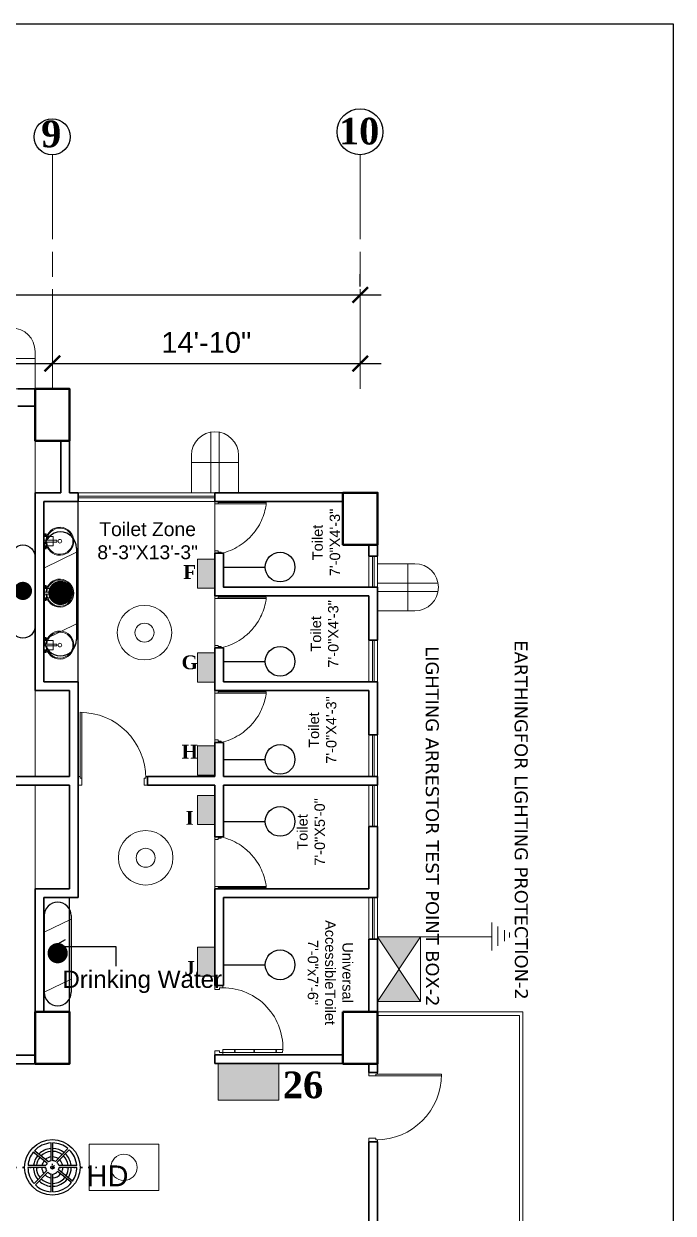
# Model space of a CAD drawing. Header units: inches. Extents: x -12 to 20935469, y -1604 to 24729220.
# Drawn here: x 20825863 to 20826238, y 24663298 to 24663985 of the extents above; entities that cross this region are included whole.
import ezdxf

# ---------------------------------------------------------------- set-up
doc = ezdxf.new("R2010")
doc.units = ezdxf.units.IN
doc.header["$LTSCALE"] = 0.03
doc.header["$MEASUREMENT"] = 0
doc.header["$PDMODE"] = 32
doc.header["$PDSIZE"] = 15
for name, pattern in [('ACAD_ISO02W100', [15, 12, -3]), ('ACAD_ISO08W100', [36, 24, -3, 6, -3]), ('DOT', [0.25, 0, -0.25])]:
    doc.linetypes.add(name, pattern=pattern)
for name, color, linetype, lineweight in [('CL BOX', 90, 'ACAD_ISO02W100', 0), ('column', 1, 'Continuous', 40), ('Dim Line', 252, 'Continuous', 13), ('Dimiention', 75, 'Continuous', 18), ('Door', 7, 'Continuous', 18), ('Glass Line', 252, 'Continuous', 9), ('Grid Line', 252, 'Continuous', 18), ('Hatch', 253, 'Continuous', 15), ('line', 7, 'Continuous', 9), ('Main Wall', 7, 'Continuous', 30), ('STAIR', 46, 'Continuous', 15), ('TOILET FIXTURE', 142, 'Continuous', 5), ('wind.', 150, 'Continuous', 20), ('Window', 162, 'Continuous', 18)]:
    doc.layers.add(name, color=color, linetype=linetype, lineweight=lineweight)
for name, color, linetype in [('H', 154, 'Continuous'), ('heat detactor', 8, 'Continuous'), ('SB TEXT', 215, 'DOT'), ('TEXT', 7, 'Continuous'), ('w', 188, 'DOT')]:
    doc.layers.add(name, color=color, linetype=linetype)
doc.styles.add('2', font='swisscl.ttf')
doc.styles.add('RomanS', font='arial.ttf', dxfattribs={"height": 12})
doc.styles.get("Standard").update_dxf_attribs({"font": 'timesbd.ttf'})
doc.dimstyles.new('Aec_Arch_I', dxfattribs={"dimscale": 96, "dimtxt": 12, "dimasz": 0.09375, "dimexe": 0.125, "dimexo": 0.125, "dimgap": 0.0625, "dimtad": 1, "dimdec": 0, "dimzin": 3, "dimdsep": 46, "dimlunit": 4, "dimtxsty": 'RomanS', "dimblk1": 'ARCHTICK', "dimblk2": 'ARCHTICK', "dimsah": 1, "dimcen": 0.09375, "dimdle": 0.125, "dimadec": 0, "dimazin": 0, "dimtfac": 0.75, "dimtdec": 0, "dimtmove": 2, "dimatfit": 3, "dimldrblk": 'ARCHTICK', "dimfxl": 1, "dimfrac": 1, "dimtolj": 1, "dimtzin": 0, "dimarcsym": 0})

# ---------------------------------------------------------------- blocks, each defined once
blk = doc.blocks.new('sssss-flat-876')
at = {"layer": 'Door', "linetype": 'Continuous', "ltscale": 3}
blk.add_line((3666.52, 84027.2), (3666.52, 84055.74), dxfattribs=at)
at = {"layer": 'Door', "linetype": 'Continuous', "ltscale": 3, "extrusion": (-7.21527e-09, -3.35624e-18, 1), "elevation": 0}
for points in [[(3666.52, 84057.2), (3666.52, 84055.74), (3668.35, 84055.74), (3668.35, 84056.47), (3670.18, 84056.47), (3670.18, 84057.2)], [(3668.35, 84055.74), (3696.16, 84055.74), (3696.16, 84056.47), (3668.35, 84056.47)]]:
    blk.add_lwpolyline(points, close=True, dxfattribs=at)
at = {"layer": 'Door', "linetype": 'Continuous', "ltscale": 3, "flags": 128}
blk.add_lwpolyline([(3670.18, 84027.2, 0.04096), (3675.47, 84028.9, 0.082496), (3684.93, 84034.78, 0.052187), (3689.72, 84039.97, 0.043988), (3692.86, 84045.05, 0.036571), (3694.75, 84049.63, 0.034751), (3695.92, 84054.2, 0.011435), (3696.16, 84055.74)], format="xyb", dxfattribs=at)
at = {"layer": 'Door', "linetype": 'Continuous', "ltscale": 3}
blk.add_lwpolyline([(3666.52, 84027.2), (3666.52, 84028.66), (3668.35, 84028.66), (3668.35, 84027.93), (3670.18, 84027.93), (3670.18, 84027.2)], close=True, dxfattribs=at)
blk = doc.blocks.new('Door_45')
at = {"layer": 'Door'}
for p, q in [((1.5, 4.97), (1.5, 43.97)), ((1.5, 40.03), (2.25, 40.03)), ((2.25, 40.03), (2.25, 39.53)), ((2.25, 39.53), (2.75, 39.53)), ((2.75, 39.53), (2.75, 40.03)), ((2.75, 40.03), (3.5, 40.03)), ((3.5, 44.03), (3.5, 4.97)), ((1.5, 25.77), (2.25, 25.77)), ((2.25, 25.77), (2.25, 25.27)), ((2.25, 25.27), (2.75, 25.27)), ((2.75, 25.77), (3.5, 25.77)), ((2.75, 25.27), (2.75, 25.77)), ((1.5, 12.57), (2.25, 12.57)), ((2.25, 12.57), (2.25, 13.07)), ((2.25, 13.07), (2.75, 13.07)), ((2.75, 13.07), (2.75, 12.57)), ((2.75, 12.57), (3.5, 12.57)), ((0, -0.03), (0, 4.97)), ((0, 4.97), (1.5, 4.97)), ((3.5, 4.97), (1.5, 4.97)), ((1.5, 4.97), (1.5, 2.97)), ((1.5, 2.97), (2.5, 2.97)), ((2.5, 2.97), (2.5, -0.03)), ((42.5, 3), (42.5, -0.03)), ((43.5, 3), (42.5, 3)), ((45, 5), (43.5, 5)), ((43.5, 5), (43.5, 3)), ((45, -0.03), (45, 5)), ((2.5, -0.03), (0, -0.03)), ((42.5, -0.03), (45, -0.03))]:
    blk.add_line(p, q, dxfattribs=at)
blk.add_arc((4.66, 5.26), 38.84, 359.62325, 94.66847, dxfattribs=at)
blk = doc.blocks.new('$D40')
at = {"layer": 'Door'}
for p, q in [((1, 4), (1, 42)), ((2, 0), (2, 41.99)), ((1, 5), (0, 5)), ((2, 0), (0, 0)), ((2, 4), (1, 4)), ((39, 4), (38, 4)), ((38, 4), (38, 0)), ((40, 0), (38, 0)), ((40, 5), (38.99, 5)), ((39, 5), (39, 4))]:
    blk.add_line(p, q, dxfattribs=at)
blk.add_arc((1, 4), 38, 0, 90, dxfattribs=at)
blk = doc.blocks.new('7-flat-72')
at = {"layer": 'Glass Line', "color": 8, "ltscale": 20}
for p, q in [((-64476.55, 376959.41), (-64476.55, 376966.61)), ((-64475.47, 376966.61), (-64476.55, 376966.61)), ((-64475.47, 376959.41), (-64475.47, 376966.61)), ((-64478.71, 376960.49), (-64480.33, 376960.49)), ((-64480.33, 376959.52), (-64480.33, 376960.49)), ((-64478.71, 376959.52), (-64480.33, 376959.52)), ((-64480.33, 376959.05), (-64480.33, 376959.41)), ((-64478.71, 376959.41), (-64480.33, 376959.41)), ((-64478.71, 376959.05), (-64480.33, 376959.05)), ((-64480.28, 376959.52), (-64480.28, 376960.49)), ((-64480.15, 376959.52), (-64480.15, 376960.49)), ((-64480.15, 376959.41), (-64480.15, 376959.52)), ((-64479.92, 376959.52), (-64479.92, 376960.49)), ((-64479.52, 376959.52), (-64479.52, 376960.49)), ((-64479.13, 376959.52), (-64479.13, 376960.49)), ((-64478.9, 376959.52), (-64478.9, 376960.49)), ((-64478.89, 376959.41), (-64478.89, 376959.52)), ((-64478.77, 376959.52), (-64478.77, 376960.49)), ((-64478.71, 376959.52), (-64478.71, 376960.49)), ((-64478.71, 376959.05), (-64478.71, 376959.41)), ((-64475.11, 376959.41), (-64476.91, 376959.41)), ((-64476.91, 376959.05), (-64476.91, 376959.41)), ((-64475.11, 376959.05), (-64476.91, 376959.05)), ((-64475.11, 376959.05), (-64475.11, 376959.41)), ((-64473.31, 376960.49), (-64471.69, 376960.49)), ((-64473.31, 376959.52), (-64473.31, 376960.49)), ((-64473.31, 376959.52), (-64471.69, 376959.52)), ((-64473.31, 376959.05), (-64473.31, 376959.41)), ((-64473.31, 376959.41), (-64471.69, 376959.41)), ((-64473.31, 376959.05), (-64471.69, 376959.05)), ((-64473.26, 376959.52), (-64473.26, 376960.49)), ((-64473.13, 376959.52), (-64473.13, 376960.49)), ((-64473.13, 376959.41), (-64473.13, 376959.52)), ((-64472.9, 376959.52), (-64472.9, 376960.49)), ((-64472.5, 376959.52), (-64472.5, 376960.49)), ((-64472.11, 376959.52), (-64472.11, 376960.49)), ((-64471.88, 376959.52), (-64471.88, 376960.49)), ((-64471.87, 376959.41), (-64471.87, 376959.52)), ((-64471.75, 376959.52), (-64471.75, 376960.49)), ((-64471.69, 376959.52), (-64471.69, 376960.49)), ((-64471.69, 376959.05), (-64471.69, 376959.41))]:
    blk.add_line(p, q, dxfattribs=at)
blk.add_circle((-64476.02, 376968.4, 0), 1.08, dxfattribs=at)
for radius, start, end in [(8.1, 273.83345, 266.18834), (7.55, 274.11503, 265.90676)]:
    blk.add_arc((-64476.02, 376968.4, 0), radius, start, end, dxfattribs=at)
blk = doc.blocks.new('SFSFSFS-flat-72')
at = {"layer": 'TOILET FIXTURE', "ltscale": 0.2}
blk.add_lwpolyline([(-3918.47, -3608.1), (-3918.47, -3602.7), (-3923.87, -3602.7), (-3923.87, -3608.1)], close=True, dxfattribs=at)
at = {"layer": 'TOILET FIXTURE', "ltscale": 20}
blk.add_blockref('7-flat-72', (60554.84, -380567.16), dxfattribs=at)
blk = doc.blocks.new('bulb')
at = {"layer": 'line', "color": 4, "lineweight": 25, "ltscale": 50}
for p, q in [((20823168.7, 24658803.9), (20823168.7, 24658777.6)), ((20823168.7, 24658790.8), (20823209.9, 24658790.8))]:
    blk.add_line(p, q, dxfattribs=at)
blk.add_circle((20823224.6, 24658790.8), 14.7, dxfattribs=at)
blk = doc.blocks.new('FDDF')
at = {"layer": 'line', "color": 6, "linetype": 'Continuous', "lineweight": 25, "ltscale": 50}
for p, q in [((7351582.6, 3307777.3), (7351582.6, 3307351.8)), ((7351732.3, 3307777.3), (7351732.3, 3307351.8))]:
    blk.add_line(p, q, dxfattribs=at)
at = {"layer": 'line', "color": 6, "linetype": 'Continuous', "lineweight": 40, "ltscale": 50, "const_width": 56.1}
blk.add_lwpolyline([(7351657.4, 3307596.9, 1), (7351657.4, 3307540.8, 1)], format="xyb", close=True, dxfattribs=at)
at = {"layer": 'line', "color": 6, "linetype": 'Continuous', "lineweight": 25, "ltscale": 50}
for centre, start, end in [((7351657.4, 3307777.3), 0, 180), ((7351657.4, 3307351.8), 180, 0)]:
    blk.add_arc(centre, 74.8, start, end, dxfattribs=at)
blk = doc.blocks.new('JJUJUJUKI')
at = {"layer": 'line', "color": 6, "ltscale": 50}
for p, q in [((7363094.9, 3291793.9), (7362945.3, 3291866.9)), ((7363094.9, 3291460.9), (7362945.3, 3291533.9))]:
    blk.add_line(p, q, dxfattribs=at)
at = {"layer": 'line', "color": 5, "xscale": -1, "rotation": 180}
blk.add_blockref('FDDF', (11362.6, 6599218.7), dxfattribs=at)
blk = doc.blocks.new('RTRT')
at = {"layer": 'line', "color": 5}
blk.add_blockref('JJUJUJUKI', (0, 0), dxfattribs=at)
blk = doc.blocks.new('JUJUJUKIII')
at = {"layer": 'H', "ltscale": 50, "true_color": 0x999999, "transparency": 33554556}
h = blk.add_hatch(color=253, dxfattribs=at)
h.dxf.hatch_style = 1
h.paths.add_polyline_path([(7363219.9, 3291034.2), (7363425.7, 3291034.2), (7363425.7, 3291376.7), (7363219.9, 3291376.7)])
at = {"layer": 'Dimiention', "color": 4, "ltscale": 50}
blk.add_lwpolyline([(7363219.9, 3291034.2), (7363425.7, 3291034.2), (7363425.7, 3291376.7), (7363219.9, 3291376.7)], close=True, dxfattribs=at)
blk = doc.blocks.new('DFDEDRFE')
at = {"layer": 'Dimiention', "ltscale": 50}
for p, q in [((7351174, 3290082.1), (7350909.5, 3290082.1)), ((7350959.1, 3289748.7), (7350959.1, 3290082.1)), ((7351174, 3290082.1), (7351174, 3289748.7)), ((7351174, 3289944.8), (7350745.4, 3289944.8)), ((7351174, 3289886), (7350745.4, 3289886)), ((7351174, 3289748.7), (7350909.5, 3289748.7))]:
    blk.add_line(p, q, dxfattribs=at)
blk.add_arc((7350909.5, 3289915.4), 166.7, 90, 270, dxfattribs=at)
blk = doc.blocks.new('_ArchTick')
at = {"color": 0, "linetype": 'ByBlock', "lineweight": 35, "const_width": 0.15}
blk.add_lwpolyline([(-0.5, -0.5), (0.5, 0.5)], dxfattribs=at)
blk = doc.blocks.new('*D343')
at = {"layer": 'Defpoints', "color": 0, "transparency": 16777216}
for p in [(20821669.75, 24639400.93), (20821969.75, 24639400.93), (20821969.75, 24639400.93)]:
    blk.add_point(p, dxfattribs=at)
at = {"layer": 'Dim Line', "color": 0, "lineweight": -2, "transparency": 16777216}
blk.add_line((20821657.75, 24639400.93), (20821981.75, 24639400.93), dxfattribs=at)
at = {"layer": 'Dim Line', "color": 0, "lineweight": -2, "transparency": 16777216, "xscale": 9, "yscale": 9, "zscale": 9, "rotation": 180}
blk.add_blockref('_ArchTick', (20821669.75, 24639400.93), dxfattribs=at)
at = {"layer": 'Dim Line', "color": 0, "lineweight": -2, "transparency": 16777216, "xscale": 9, "yscale": 9, "zscale": 9}
blk.add_blockref('_ArchTick', (20821969.75, 24639400.93), dxfattribs=at)
at = {"layer": 'Dim Line', "color": 0, "transparency": 16777216, "insert": (20821819.75, 24639413.05), "char_height": 12, "attachment_point": 5, "style": 'RomanS'}
blk.add_mtext('\\A1;25\'-0"', dxfattribs=at)
blk = doc.blocks.new('*D344')
at = {"layer": 'Defpoints', "color": 0, "transparency": 16777216}
for p in [(20821969.75, 24639400.93), (20822147.72, 24639400.93), (20822147.72, 24639400.93)]:
    blk.add_point(p, dxfattribs=at)
at = {"layer": 'Dim Line', "color": 0, "lineweight": -2, "transparency": 16777216}
for p, q in [((20821957.75, 24639400.93), (20822159.72, 24639400.93)), ((20822147.72, 24639388.93), (20822147.72, 24639388.93))]:
    blk.add_line(p, q, dxfattribs=at)
at = {"layer": 'Dim Line', "color": 0, "lineweight": -2, "transparency": 16777216, "xscale": 9, "yscale": 9, "zscale": 9, "rotation": 180}
blk.add_blockref('_ArchTick', (20821969.75, 24639400.93), dxfattribs=at)
at = {"layer": 'Dim Line', "color": 0, "lineweight": -2, "transparency": 16777216, "xscale": 9, "yscale": 9, "zscale": 9}
blk.add_blockref('_ArchTick', (20822147.72, 24639400.93), dxfattribs=at)
at = {"layer": 'Dim Line', "color": 0, "transparency": 16777216, "insert": (20822058.74, 24639413.05), "char_height": 12, "attachment_point": 5, "style": 'RomanS'}
blk.add_mtext('\\A1;14\'-10"', dxfattribs=at)
blk = doc.blocks.new('*D329')
at = {"layer": 'Defpoints', "color": 0, "transparency": 16777216}
for p in [(20822147.72, 24639440.57), (20820144.28, 24639433.51), (20822147.72, 24639433.51)]:
    blk.add_point(p, dxfattribs=at)
at = {"layer": 'Dim Line', "color": 0, "lineweight": -2, "transparency": 16777216}
for p, q in [((20820144.28, 24639445.51), (20820144.28, 24639452.57)), ((20822147.72, 24639445.51), (20822147.72, 24639452.57)), ((20820132.28, 24639440.57), (20822159.72, 24639440.57))]:
    blk.add_line(p, q, dxfattribs=at)
at = {"layer": 'Dim Line', "color": 0, "lineweight": -2, "transparency": 16777216, "xscale": 9, "yscale": 9, "zscale": 9, "rotation": 180}
blk.add_blockref('_ArchTick', (20820144.28, 24639440.57), dxfattribs=at)
at = {"layer": 'Dim Line', "color": 0, "lineweight": -2, "transparency": 16777216, "xscale": 9, "yscale": 9, "zscale": 9}
blk.add_blockref('_ArchTick', (20822147.72, 24639440.57), dxfattribs=at)
at = {"layer": 'Dim Line', "color": 0, "transparency": 16777216, "insert": (20821146, 24639452.7), "char_height": 12, "attachment_point": 5, "style": 'RomanS'}
blk.add_mtext('\\A1;166\'-11"', dxfattribs=at)
blk = doc.blocks.new('GGGFGFG')
at = {"layer": 'line', "color": 4, "ltscale": 50}
for p, q in [((7356688.2, 3293208.1), (7357003, 3293208.1)), ((7356688.2, 3292998.4), (7356688.2, 3293208.1)), ((7357003, 3293208.1), (7357003, 3292998.4)), ((7357003, 3292998.4), (7356688.2, 3292998.4))]:
    blk.add_line(p, q, dxfattribs=at)
blk.add_circle((7356845.6, 3293103.2), 59.6, dxfattribs=at)
blk = doc.blocks.new('GYTT')
at = {"layer": 'line', "color": 4, "ltscale": 50}
for radius in [19.73, 6.87]:
    blk.add_circle((20859470.76, -1441350.36), radius, dxfattribs=at)
blk = doc.blocks.new('heat detaCTOR')
for p, q in [((20826805.53, 24664324.77), (20826797.4, 24664331.19)), ((20826806.99, 24664335.71), (20826806.99, 24664325.41)), ((20826808.1, 24664325.48), (20826808.1, 24664335.73)), ((20826809.56, 24664325.06), (20826816.75, 24664332.51)), ((20826810.46, 24664324.4), (20826817.58, 24664331.78)), ((20826804.72, 24664323.99), (20826796.69, 24664330.35)), ((20826803.91, 24664321.62), (20826793.66, 24664321.62)), ((20826804.07, 24664322.73), (20826793.7, 24664322.73)), ((20826804.41, 24664319.72), (20826797.2, 24664312.27)), ((20826805.09, 24664318.84), (20826797.97, 24664311.46)), ((20826806.99, 24664317.83), (20826806.99, 24664307.52)), ((20826808.1, 24664307.5), (20826808.1, 24664317.77)), ((20826818.83, 24664312.83), (20826810.79, 24664319.19)), ((20826819.48, 24664313.72), (20826811.36, 24664320.16)), ((20826821.85, 24664322.73), (20826811.48, 24664322.73)), ((20826821.9, 24664321.62), (20826811.65, 24664321.62))]:
    blk.add_line(p, q)
at = {"layer": 'heat detactor'}
for radius in [16.02, 0.961]:
    blk.add_circle((20826807.78, 24664321.62), radius, dxfattribs=at)
at = {"layer": 'heat detactor', "ltscale": 50}
for radius, start, end in [(14.12, 93.18051, 137.28954), (9.26, 95.40816, 134.24025), (14.12, 50.52278, 88.68504), (9.26, 53.66859, 87.7533), (14.12, 4.52051, 46.02441), (14.12, 141.78747, 175.47949), (9.26, 141.90716, 172.33086), (6.08, 142.0004, 169.51141), (6.08, 97.38665, 131.51755), (3.87, 142.20041, 163.36573), (3.87, 101.66393, 125.58928), (6.08, 56.48277, 86.93464), (3.87, 62.6166, 85.17626), (3.87, 16.63427, 45.98363), (6.08, 10.48859, 45.9945), (9.26, 7.66914, 45.99957), (14.12, 179.97791, 221.50422), (9.26, 180, 218.35841), (6.08, 180, 215.54423), (6.08, 226.03249, 262.61335), (3.87, 180, 209.44306), (3.87, 226.04337, 258.33607), (1.65, 78.65512, 101.31836), (3.87, 274.82374, 321.10171), (6.08, 273.06536, 321.30172), (1.65, 42.04035, 45.94363), (3.87, 337.71284, 0), (6.08, 331.78457, 0), (9.26, 329.06186, 0), (14.12, 326.01258, 0.02209), (14.12, 226.00259, 266.81949), (9.26, 226.02742, 264.59184), (14.12, 271.31496, 321.51464), (9.26, 272.2467, 321.39496)]:
    blk.add_arc((20826807.78, 24664321.62), radius, start, end, dxfattribs=at)
at = {"layer": 'heat detactor'}
for start, end in [(94.58991, 135.36381), (52.50765, 88.09257), (141.8685, 173.49395), (6.50605, 46.00168), (180, 219.51935), (327.93831, 0), (226.02532, 265.41009), (271.90743, 321.43362)]:
    blk.add_arc((20826807.78, 24664321.62), 10.91, start, end, dxfattribs=at)
at = {"insert": (20826827.55, 24664322.73), "char_height": 12, "attachment_point": 1, "style": 'RomanS'}
blk.add_mtext_dynamic_manual_height_columns('HD', width=23.193, gutter_width=60, heights=[0], dxfattribs=at)
blk = doc.blocks.new('fgfgrg')
at = {"layer": 'line', "ltscale": 50}
h = blk.add_hatch(color=4, dxfattribs=at)
h.dxf.hatch_style = 1
h.paths.add_polyline_path([(-2980805.7, 7034385), (-2980805.7, 7034089), (-2980583.5, 7034237)])
h.paths.add_polyline_path([(-2980361.3, 7034385), (-2980583.5, 7034237), (-2980361.3, 7034089)])
at = {"layer": 'line', "color": 4, "ltscale": 50}
for p, q in [((-2980805.7, 7034089), (-2980805.7, 7034385)), ((-2980805.7, 7034385), (-2980361.3, 7034385)), ((-2980805.7, 7034385), (-2980361.3, 7034089)), ((-2980361.3, 7034385), (-2980805.7, 7034089)), ((-2980361.3, 7034385), (-2980361.3, 7034089)), ((-2980361.3, 7034089), (-2980805.7, 7034089))]:
    blk.add_line(p, q, dxfattribs=at)
blk = doc.blocks.new('FGRFTGFRF')
at = {"layer": 'Window', "color": 0, "ltscale": 50}
for p, q in [((4973676, 4856359), (4973676, 4856311)), ((4973724, 4856380), (4973724, 4856277)), ((4973787, 4856415), (4973787, 4856231)), ((4973845, 4856453), (4973845, 4856187)), ((4974926, 4856317), (4973846, 4856317))]:
    blk.add_line(p, q, dxfattribs=at)
blk = doc.blocks.new('GRID')
at = {"layer": 'Grid Line', "color": 252, "linetype": 'ACAD_ISO08W100', "lineweight": 9, "ltscale": 80, "true_color": 0x939598}
for p, q in [((20821969.75, 24639386.33), (20821969.75, 24639521.54)), ((20822147.72, 24639386.33), (20822147.72, 24639521.54))]:
    blk.add_line(p, q, dxfattribs=at)
at = {"layer": 'TEXT'}
for centre, radius in [((20821969.61, 24639531.96), 10.42), ((20822147.58, 24639534.81), 13.27)]:
    blk.add_circle(centre, radius, dxfattribs=at)
at = {"layer": 'TEXT', "char_height": 15.435, "width": 227.4581, "attachment_point": 8, "rotation": 0}
for s, insert in [('\\A1;9', (20821969.1, 24639525.66)), ('\\A1;10', (20822147.07, 24639527.25))]:
    blk.add_mtext(s, dxfattribs=dict(at, insert=insert))
at = {"layer": 'Dim Line'}
for base, p1, p2, picture, middle in [((20822147.72, 24639440.57), (20820144.28, 24639433.51), (20822147.72, 24639433.51), '*D329', (20821146, 24639452.7)), ((20821969.75, 24639400.93), (20821669.75, 24639400.93), (20821969.75, 24639400.93), '*D343', (20821819.75, 24639413.05)), ((20822147.72, 24639400.93), (20821969.75, 24639400.93), (20822147.72, 24639400.93), '*D344', (20822058.74, 24639413.05))]:
    dim = blk.add_linear_dim(base=base, p1=p1, p2=p2, dimstyle='Aec_Arch_I', dxfattribs=at)
    dim.commit()
    dim.dimension.update_dxf_attribs({"geometry": picture, "text_midpoint": middle})

msp = doc.modelspace()

# ---------------------------------------------------------------- linework, layer by layer
for p, q in [((20825894.37, 24663604.91), (20825894.37, 24663709.14)), ((20825889.37, 24663414.26), (20825889.37, 24663480.29)), ((20825879.77, 24663451.99), (20825887.07, 24663456.02)), ((20825879.77, 24663451.99), (20825916.01, 24663451.99)), ((20825879.77, 24663451.99), (20825887.07, 24663447.95)), ((20825916.01, 24663451.99), (20825916.01, 24663440.74)), ((20825978.37, 24663389.45), (20825973.37, 24663389.45))]:
    msp.add_line(p, q)
at = {"layer": 'column', "lineweight": 40, "ltscale": 20}
for points in [[(20825869.37, 24663774.14), (20825889.37, 24663774.14), (20825889.37, 24663744.14), (20825869.37, 24663744.14)], [(20826047.34, 24663714.14), (20826067.34, 24663714.14), (20826067.34, 24663684.14), (20826047.34, 24663684.14)], [(20825869.37, 24663414.26), (20825889.37, 24663414.26), (20825889.37, 24663384.28), (20825869.37, 24663384.28)], [(20826047.34, 24663414.28), (20826067.34, 24663414.28), (20826067.34, 24663384.28), (20826047.34, 24663384.28)]]:
    msp.add_lwpolyline(points, close=True, dxfattribs=at)
at = {"layer": 'Defpoints'}
msp.add_lwpolyline([(20823799.37, 24663985.03), (20826238.23, 24663985.03), (20826238.23, 24662370.32), (20823799.37, 24662370.32)], close=True, dxfattribs=at)
at = {"layer": 'Hatch', "lineweight": 5}
for p, q in [((20825869.37, 24663714.14), (20825869.37, 24663744.13)), ((20825869.37, 24663599.91), (20825869.37, 24663550.29)), ((20825869.37, 24663485.29), (20825869.37, 24663545.29))]:
    msp.add_line(p, q, dxfattribs=at)
at = {"layer": 'Main Wall', "lineweight": 30}
for p, q in [((20825859.37, 24663774.14), (20825869.37, 24663774.14)), ((20825869.37, 24663764.15), (20825859.37, 24663764.15)), ((20825884.37, 24663714.14), (20825884.37, 24663744.14)), ((20825889.37, 24663714.14), (20825889.37, 24663744.14)), ((20825869.37, 24663599.91), (20825869.37, 24663714.14)), ((20825884.37, 24663714.14), (20825869.37, 24663714.14)), ((20825894.37, 24663714.14), (20825889.37, 24663714.14)), ((20825894.37, 24663709.14), (20825894.37, 24663714.14)), ((20826047.34, 24663714.14), (20825973.37, 24663714.14)), ((20825973.37, 24663709.14), (20825973.37, 24663714.14)), ((20825874.37, 24663604.91), (20825874.37, 24663709.14)), ((20825894.37, 24663709.14), (20825874.37, 24663709.14)), ((20826047.34, 24663709.14), (20825973.37, 24663709.14)), ((20825978.37, 24663679.14), (20825973.37, 24663679.14)), ((20826067.34, 24663677.52), (20826067.34, 24663684.14)), ((20826067.34, 24663628.91), (20826067.34, 24663659.52)), ((20825973.37, 24663654.52), (20826062.34, 24663654.52)), ((20825973.37, 24663624.52), (20825978.37, 24663624.52)), ((20825894.37, 24663604.91), (20825874.37, 24663604.91)), ((20825894.37, 24663550.29), (20825894.37, 24663604.91)), ((20826067.34, 24663574.29), (20826067.34, 24663604.91)), ((20825889.37, 24663599.91), (20825869.37, 24663599.91)), ((20825889.37, 24663550.29), (20825889.37, 24663599.91)), ((20825973.37, 24663599.91), (20826062.34, 24663599.91)), ((20826062.34, 24663599.91), (20826062.34, 24663574.29)), ((20825973.37, 24663569.91), (20825978.37, 24663569.91)), ((20826067.34, 24663574.29), (20826062.34, 24663574.29)), ((20825764.37, 24663550.29), (20825889.37, 24663550.29)), ((20825894.37, 24663480.29), (20825894.37, 24663550.29)), ((20825934.37, 24663545.29), (20825934.37, 24663550.29)), ((20826067.34, 24663550.29), (20825978.37, 24663550.29)), ((20826067.34, 24663545.29), (20826067.34, 24663550.29)), ((20825764.37, 24663545.29), (20825889.37, 24663545.29)), ((20825889.37, 24663485.29), (20825889.37, 24663545.29)), ((20825934.37, 24663545.29), (20825973.37, 24663545.29)), ((20825973.37, 24663515.29), (20825973.37, 24663545.29)), ((20825978.37, 24663545.29), (20826067.34, 24663545.29)), ((20825978.37, 24663515.29), (20825978.37, 24663545.29)), ((20826062.34, 24663521.29), (20826067.34, 24663521.29)), ((20826062.34, 24663521.29), (20826062.34, 24663485.29)), ((20826067.34, 24663480.29), (20826067.34, 24663521.29)), ((20825973.37, 24663515.29), (20825978.37, 24663515.29)), ((20825869.37, 24663414.27), (20825869.37, 24663485.29)), ((20825889.37, 24663485.29), (20825869.37, 24663485.29)), ((20825874.37, 24663414.27), (20825874.37, 24663480.29)), ((20825894.37, 24663480.29), (20825874.37, 24663480.29)), ((20825973.37, 24663429.45), (20825973.37, 24663485.29)), ((20825973.37, 24663485.29), (20826062.34, 24663485.29)), ((20825978.37, 24663429.45), (20825978.37, 24663480.29)), ((20825978.37, 24663480.29), (20826067.34, 24663480.29)), ((20826062.34, 24663456.29), (20826062.34, 24663414.27)), ((20826062.34, 24663456.29), (20826067.34, 24663456.29)), ((20826067.34, 24663414.27), (20826067.34, 24663456.29)), ((20825973.37, 24663429.45), (20825978.37, 24663429.45)), ((20825973.37, 24663389.45), (20826047.34, 24663389.45)), ((20825973.37, 24663389.45), (20825973.37, 24663384.43)), ((20825973.37, 24663384.43), (20826047.34, 24663384.43)), ((20826062.34, 24663264.28), (20826062.34, 24663339.28)), ((20826067.34, 24663339.28), (20826062.34, 24663339.28)), ((20826067.34, 24663339.28), (20826062.34, 24663339.28)), ((20826067.34, 24663264.28), (20826067.34, 24663339.28))]:
    msp.add_line(p, q, dxfattribs=at)
for points in [[(20825973.37, 24663679.14), (20825973.37, 24663654.52)], [(20825978.37, 24663679.14), (20825978.37, 24663659.52), (20826067.34, 24663659.52)], [(20826062.34, 24663684.14), (20826062.34, 24663677.52)], [(20826062.34, 24663677.52), (20826067.34, 24663677.52)], [(20826062.34, 24663654.52), (20826062.34, 24663628.91)], [(20825973.37, 24663624.52), (20825973.37, 24663599.91)], [(20825978.37, 24663624.52), (20825978.37, 24663604.91), (20826067.34, 24663604.91)], [(20826062.34, 24663628.91), (20826067.34, 24663628.91)], [(20825973.37, 24663569.91), (20825973.37, 24663550.29)], [(20825978.37, 24663569.91), (20825978.37, 24663550.29)], [(20825973.37, 24663550.29), (20825934.37, 24663550.29)]]:
    msp.add_lwpolyline(points, dxfattribs=at)
for points in [[(20825849.37, 24663389.27), (20825869.37, 24663389.27), (20825869.37, 24663384.28), (20825849.37, 24663384.28)], [(20826062.34, 24663379.28), (20826067.34, 24663379.28), (20826067.34, 24663384.28), (20826062.34, 24663384.28)]]:
    msp.add_lwpolyline(points, close=True, dxfattribs=at)
at = {"layer": 'STAIR', "color": 253, "lineweight": 5}
for p, q in [((20826067.34, 24663414.26), (20826151.34, 24663414.26)), ((20826067.34, 24663412.26), (20826149.34, 24663412.26)), ((20826149.34, 24663412.26), (20826149.34, 24662874.26)), ((20826151.34, 24663414.26), (20826151.34, 24662874.26))]:
    msp.add_line(p, q, dxfattribs=at)
at = {"layer": 'w', "linetype": 'DOT', "lineweight": 30, "ltscale": 550, "transparency": 33554661}
msp.add_line((20825190.75, 24663324.43), (20825920.75, 24663324.43), dxfattribs=at)
at = {"layer": 'wind.', "lineweight": 5}
for p, q in [((20825973.37, 24663714.14), (20825894.37, 24663714.14)), ((20825973.37, 24663712.14), (20825894.37, 24663712.14)), ((20825973.37, 24663711.14), (20825894.37, 24663711.14)), ((20825973.37, 24663709.14), (20825894.37, 24663709.14)), ((20826062.34, 24663659.52), (20826062.34, 24663677.52)), ((20826064.34, 24663659.52), (20826064.34, 24663677.52)), ((20826065.34, 24663659.52), (20826065.34, 24663677.52)), ((20826067.34, 24663659.52), (20826067.34, 24663677.52)), ((20826062.34, 24663604.91), (20826062.34, 24663628.91)), ((20826064.34, 24663604.91), (20826064.34, 24663628.91)), ((20826065.34, 24663604.91), (20826065.34, 24663628.91)), ((20826067.34, 24663604.91), (20826067.34, 24663628.91)), ((20826062.34, 24663550.29), (20826062.34, 24663574.29)), ((20826064.34, 24663550.29), (20826064.34, 24663574.29)), ((20826065.34, 24663550.29), (20826065.34, 24663574.29)), ((20826067.34, 24663550.29), (20826067.34, 24663574.29)), ((20826062.34, 24663521.29), (20826062.34, 24663545.29)), ((20826064.34, 24663521.29), (20826064.34, 24663545.29)), ((20826065.34, 24663521.29), (20826065.34, 24663545.29)), ((20826067.34, 24663521.29), (20826067.34, 24663545.29)), ((20826062.34, 24663456.29), (20826062.34, 24663480.29)), ((20826064.34, 24663456.29), (20826064.34, 24663480.29)), ((20826065.34, 24663456.29), (20826065.34, 24663480.29)), ((20826067.34, 24663456.29), (20826067.34, 24663480.29))]:
    msp.add_line(p, q, dxfattribs=at)
at = {"layer": 'wind.'}
msp.add_line((20826067.34, 24663714.14), (20826067.34, 24663714.14), dxfattribs=at)

# ---------------------------------------------------------------- block references
msp.add_blockref('GRID', (3909.62, 24387.82))
at = {"xscale": -1, "rotation": 270}
msp.add_blockref('SFSFSFS-flat-72', (20829482.48, 24667607.32), dxfattribs=at)
at = {"xscale": 0.5837749611745884, "yscale": 0.5837749611745884, "zscale": 0.5837749611745884}
for p in [(8669933.87, 10268486.58), (8669933.87, 10268432.1), (8669933.87, 10268375.48), (8669933.87, 10268339.65), (8669933.87, 10268256.79)]:
    msp.add_blockref('bulb', p, dxfattribs=at)
at = {"xscale": -0.08410482863672886, "yscale": 0.08410482863672886, "zscale": 0.08410482863672886, "rotation": 270.0000000000001}
msp.add_blockref('fgfgrg', (20234466.5, 24914120.41), dxfattribs=at)
at = {"layer": 'CL BOX', "color": 5, "transparency": 33554457, "xscale": -0.127552882082143, "yscale": 0.127552882082143, "zscale": 0.127552882082143, "rotation": 359.9998993550784}
msp.add_blockref('GGGFGFG', (21764306.88, 24243277.97), dxfattribs=at)
at = {"layer": 'Door', "ltscale": 20}
for p in [(20822306.85, 24579651.94), (20822306.85, 24579597.32), (20822306.85, 24579542.71)]:
    msp.add_blockref('sssss-flat-876', p, dxfattribs=at)
at = {"layer": 'Door'}
msp.add_blockref('$D40', (20825894.37, 24663545.29), dxfattribs=at)
at = {"layer": 'Door', "ltscale": 20, "xscale": -1, "rotation": 180}
msp.add_blockref('sssss-flat-876', (20822306.85, 24747542.49), dxfattribs=at)
at = {"layer": 'Door', "color": 250, "ltscale": 20, "xscale": -0.8888888888759539, "yscale": 0.8888888888759539, "zscale": 0.8888888888759539, "rotation": 270}
msp.add_blockref('Door_45', (20825973.4, 24663389.45), dxfattribs=at)
at = {"layer": 'Door', "rotation": 270}
msp.add_blockref('$D40', (20826062.34, 24663379.28), dxfattribs=at)
at = {"layer": 'heat detactor'}
msp.add_blockref('heat detaCTOR', (-928.4, -997.19), dxfattribs=at)
at = {"layer": 'line', "color": 5}
for name, p, xscale, yscale, zscale, rotation in [('DFDEDRFE', (20557258.02, 25263944.22), 0.08164275207711336, 0.08164275207711336, 0.08164275207711336, 270), ('DFDEDRFE', (20557375.62, 25263884.23), 0.08164275207711336, 0.08164275207711336, 0.08164275207711336, 270), ('RTRT', (19910285.18, 25072976.19), -0.1243509933453808, 0.1243509933453808, 0.1243509933453808, 180), ('FDDF', (21514688.16, 24353749.26), -0.09369666655797602, 0.09369666655797602, 0.09369666655797602, 359.9999999896241), ('JUJUJUKIII', (21187266.69, 24502176.82), -0.04906729999451974, 0.04906729999451974, 0.04906729999451974, 359.9999999827058), ('JUJUJUKIII', (21187266.69, 24502122.63), -0.04906729999451974, 0.04906729999451974, 0.04906729999451974, 359.9999999827058), ('JUJUJUKIII', (21187266.69, 24502068.91), -0.04906729999451974, 0.04906729999451974, 0.04906729999451974, 359.9999999827058), ('JUJUJUKIII', (21187266.69, 24502040.32), -0.04906729999451974, 0.04906729999451974, 0.04906729999451974, 359.9999999827058), ('RTRT', (20058863.86, 25006345.05), -0.1041717382837106, 0.1041717382837106, 0.1041717382837106, 180), ('JUJUJUKIII', (21187266.69, 24501952.67), -0.04906729999451974, 0.04906729999451974, 0.04906729999451974, 359.9999999827058), ('JUJUJUKIII', (20488041.71, 23907285.33), -0.1026830631760966, 0.1026830631760966, 0.1026830631760966, 270)]:
    msp.add_blockref(name, p, dxfattribs=dict(at, xscale=xscale, yscale=yscale, zscale=zscale, rotation=rotation))
for name, p, xscale, yscale, zscale in [('DFDEDRFE', (21426237.4, 24395061.78), -0.08164275207711336, 0.08164275207711336, 0.08164275207711336), ('GYTT', (4138356.01, 25816713.6), 0.8000000007450581, 0.8000000007450581, 0.8000000007450581), ('GYTT', (4138356.68, 25816583.55), 0.8000000007450581, 0.8000000007450581, 0.8000000007450581)]:
    msp.add_blockref(name, p, dxfattribs=dict(at, xscale=xscale, yscale=yscale, zscale=zscale))
at = {"layer": 'line', "color": 0, "lineweight": 25, "xscale": -0.06105363728383167, "yscale": 0.06105363728383167, "zscale": 0.06105363728383167}
msp.add_blockref('FGRFTGFRF', (21129804.69, 24366961.8), dxfattribs=at)
at = {"layer": 'TOILET FIXTURE', "ltscale": 20, "xscale": -1, "rotation": 270}
for p in [(20829482.48, 24667577.32), (20829482.48, 24667547.32)]:
    msp.add_blockref('SFSFSFS-flat-72', p, dxfattribs=at)

# ---------------------------------------------------------------- texts
at = {"layer": 'line', "lineweight": 40, "ltscale": 50, "char_height": 7.5094, "width": 1421.4932, "attachment_point": 3, "rotation": 270.04634}
for s, insert in [('{\\fVerdana|b0|i0|c0|p34;LIGHTING ARRESTOR TEST POINT BOX-2}', (20826102.85, 24663417.37)), ('{\\fVerdana|b0|i0|c0|p34;EARTHINGFOR LIGHTING PROTECTION-2}', (20826154.23, 24663421.28))]:
    msp.add_mtext(s, dxfattribs=dict(at, insert=insert))
at = {"layer": 'SB TEXT', "width": 227.4581, "attachment_point": 8, "rotation": 0}
for s, insert, char_height in [('\\A1;F', (20825958.77, 24663664.32), 8), ('\\A1;G', (20825958.77, 24663612.06), 8), ('\\A1;H', (20825958.77, 24663560.54), 8), ('\\A1;I', (20825958.77, 24663522.34), 8), ('\\A1;J', (20825958.77, 24663435.53), 8), ('\\A1;26', (20826024.26, 24663364.15), 15.435)]:
    msp.add_mtext(s, dxfattribs=dict(at, insert=insert, char_height=char_height))
at = {"layer": 'TEXT', "color": 30, "lineweight": 5, "ltscale": 20, "char_height": 6, "style": '2'}
for s, width, gutter_width, insert, attachment_point, rotation in [('{\\fArial|b0|i0|c0|p34;\\C0;Toilet \\P7\'-0"X4\'-3"}', 104.7597, 0.5, (20826029.67, 24663685.4), 2, 90.10626), ('{\\fArial|b0|i0|c0|p34;\\C0;Toilet \\P7\'-0"X4\'-3"}', 104.7597, 0.5, (20826028.73, 24663632.6), 2, 90.10626), ('{\\fArial|b0|i0|c0|p34;\\C0;Toilet \\P7\'-0"X4\'-3"}', 104.7597, 0.5, (20826027.55, 24663577.06), 2, 90.10626), ('{\\fArial|b0|i0|c0|p34;\\C0;Toilet \\P7\'-0"X5\'-0"}', 104.7597, 0.5, (20826020.91, 24663518.18), 2, 90.10626), ('{\\fArial|b0|i0|c0|p34;\\C0;Universal AccessibleToilet\\P7\'-0"x7\'-6"}', 89.0955, 0.35, (20826026.94, 24663437), 8, 269.89374)]:
    msp.add_mtext_dynamic_manual_height_columns(s, width=width, gutter_width=gutter_width, heights=[0], dxfattribs=dict(at, insert=insert, attachment_point=attachment_point, rotation=rotation))
at = {"layer": 'TEXT', "color": 30, "lineweight": 5, "ltscale": 20, "attachment_point": 2, "style": '2'}
for s, width, gutter_width, insert, char_height in [('{\\fArial|b0|i0|c0|p34;\\C0;Toilet Zone\\P8\'-3"X13\'-3"}', 104.7597, 0.5, (20825934.44, 24663697.09), 8), ('\\pxsm1;{\\fArial|b0|i0|c0|p34;\\C0;Drinking Water }', 88.5626, 0.282, (20825931.35, 24663438.12), 10)]:
    msp.add_mtext_dynamic_manual_height_columns(s, width=width, gutter_width=gutter_width, heights=[0], dxfattribs=dict(at, insert=insert, char_height=char_height))

doc.saveas('drawing.dxf')
